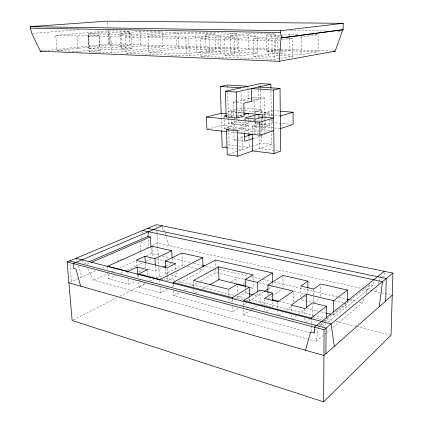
<?xml version="1.0" encoding="UTF-8"?>
<svg xmlns="http://www.w3.org/2000/svg" width="423" height="423" viewBox="0 0 423 423"><rect width="100%" height="100%" fill="white"/><g stroke="black" fill="none" stroke-linecap="round" stroke-linejoin="round"><path stroke-width="0.32" stroke-dasharray="2.12 1.59" d="M311.196 331.68L311.201 323.875M311.201 323.225L311.206 319.323M312.518 315.928L312.534 304.179M313.723 302.186L313.739 295.614M313.739 294.953L313.75 289.036M280.623 53.848L301.62 54.604L318.101 51.712L318.154 34.744L312.216 34.633M320.74 296.343L320.793 285.324M325.335 321.58L326.345 320.766L326.36 318.789M332.282 314.654L333.541 314.971L333.562 313.02M333.541 314.971L347.235 303.936L347.251 302.672M384.311 272.608L384.206 276.441L380.811 275.733L380.245 277.562M140.203 250.834L141.277 241.924M141.731 238.107L142.038 235.563M142.345 233.02L142.498 231.746M327.978 322.104L373.007 285.536L373.588 281.068M87.799 268.684L93.642 280.148L316.224 341.372L318.138 328.671M375.888 291.6L377.216 287.328M378.352 283.669L378.918 281.834M379.108 281.226L380.055 278.175M332.811 327.534L362.463 302.799L364.224 298.31M365.995 293.811L369.543 284.779L373.007 285.536M316.224 341.372L324.267 334.662M324.769 334.244L326.276 332.986M326.778 332.568L330.797 329.21M322.347 326.672L325.932 323.764M313.21 331.352L314.728 330.13M315.235 329.723L316.245 328.909M318.265 327.28L319.777 326.059M320.285 325.652L323.315 323.209M319.101 325.276L323.732 321.559M324.245 321.142L369.543 284.779M306.437 321.924L309.985 319.185M291.785 319.127L296.507 315.621M298.606 314.062L304.904 309.387M313.723 302.842L319.735 298.384M278.979 315.251L282.717 312.586M285.922 310.297L291.796 306.099M305.871 296.047L300.769 299.69L311.873 302.392M266.464 311.492L270.191 308.927M243.431 302.556L243.722 314.818L249.771 310.799M250.321 310.434L251.971 309.34M252.52 308.975L256.92 306.051M268.076 298.643L271.825 296.153M272.359 295.799L281.993 289.395M173.541 290.707L173.79 295.809L232.872 311.703L238.403 308.145M242.559 305.464L246.694 302.799M248.904 301.377L263.83 291.759M268.341 288.851L272.671 286.059M230.762 302.006L235.209 299.235M235.764 298.892L253.287 287.968L253.139 280.729M242.702 284.468L244.346 283.479M244.896 283.146L248.179 281.163M231.281 281.697L237.932 277.805M195.664 292.853L199.074 290.918M202.485 288.978L208.735 285.43M173.79 295.809L179.558 292.626M184.174 290.083L187.638 288.169M191.677 285.943L198.022 282.442M200.333 281.168L215.91 272.576L243.971 279.243M138.739 281.945L139.056 287.154L160.476 292.928L167.397 289.232M172.008 286.768L175.471 284.917M179.505 282.76L203.146 270.128L203.045 267.51M160.724 278.889L167.635 280.661L176.227 276.193L176.047 272.401M73.311 319.867L116.922 297.818M119.868 296.327L145.211 283.516M149.922 281.131L154.046 279.048M156.404 277.853L159.355 276.362L162.554 277.176M139.056 287.154L145.951 283.664M165.557 268.325L165.827 273.596L182.419 265.189L184.93 265.787M108.166 273.85L108.531 278.921L128.677 284.351L135.614 280.925M148.129 269.171L155.632 271.048L162.548 267.632M166.006 265.924L172.346 262.794M138.607 271.931L143.286 269.673M108.531 278.921L115.706 275.547M120.486 273.3L123.479 271.899M127.064 270.212L142.609 262.91M146.194 261.224L151.571 258.696M93.642 280.148L107.955 273.544M111.535 271.894L116.304 269.694M119.286 268.319L135.386 260.896M146.12 255.947L151.487 253.472L159.852 255.423M69.911 282.353L95.788 270.746M101.79 268.055L105.39 266.442M116.796 261.329L119.799 259.981M120.396 259.711L122.199 258.908M146.474 248.021L148.759 246.995L148.32 239.291M152.285 245.414L157.573 243.045L361.734 288.454M87.043 264.312L90.654 262.752M84.008 263.941L87.624 262.382M255 150.139L271.624 144.322L271.476 132.431M228.468 154.395L251.505 146.548M252.129 146.337L261.472 143.154L271.624 144.322M253.292 138.411L265.036 134.588M224.47 146.448L227.373 145.507M227.955 145.322L229.113 144.946L249.163 147.347L249.041 141.483M244.452 132.642L244.367 128.677L233.819 127.587L234.136 140.024L243.511 137.052M245.086 120.55L245.303 130.644L256.031 131.775L262.937 129.607L272.507 130.591M269.557 120.069L269.625 125.303L262.9 127.381L252.245 126.308L252.394 134.086M245.303 130.644L259.088 126.435L258.955 118.673M255.376 121.507L255.413 123.405L265.707 124.415L272.148 122.448L291.172 124.272M238.355 130.485L244.367 128.677M252.245 126.308L259.05 124.262M227.669 128.788L234.776 129.533L248.713 125.393L228.526 123.368L237.118 120.952M255.413 123.405L257.781 122.702M228.959 129.01L233.819 127.587M241.792 125.256L248.671 123.241L238.482 122.236L231.524 124.219L241.792 125.256L241.982 133.832M224.084 116.055L224.439 128.449L231.582 126.382L231.407 119.704M263.323 114.622L269.462 112.878L269.509 116.801M207.524 129.285L221.504 125.345L231.582 126.382M255.228 113.274L255.196 111.376L265.528 112.28L272 110.466L272.079 116.774M236.372 116.51L243.373 114.596M255.196 111.376L261.742 109.589L261.805 113.549M228.616 116.351L233.501 115.04L241.596 115.791M227.077 115.262L231.259 114.147L226.834 113.745M231.339 117.123L231.201 111.968L236.922 110.472M235.6 109.478L228.203 111.392L243.241 112.74M236.219 109.319L241.766 107.886L243.056 107.992M252.584 101.049L264.497 98.062L265.004 132.632M233.501 115.04L233.179 102.387L235.717 101.769M236.351 101.615L250.934 98.057M251.563 97.903L254.101 97.285L264.497 98.062M234.257 36.907L224.513 38.065L224.988 55.418L234.67 53.948L234.257 36.907L220.515 36.6L200.396 38.921L201.015 56.37L274.432 59.379L292.906 56.132L292.811 38.213L286.477 38.07M283.103 36.621L271.889 36.389L253.335 38.747L253.657 56.539L268.552 57.126L277.784 55.566L279.756 55.64M253.657 56.539L272.095 53.541L279.968 53.827M224.988 55.418L239.143 55.973L257.877 53.028L257.591 36.087L230.043 35.506L230.472 52.045L257.877 53.028M275.124 33.93L266.516 34.987L266.744 51.638L275.304 50.295L275.124 33.93L248.111 33.422L230.043 35.506M201.015 56.37L221.007 53.435L234.67 53.948M230.472 52.045L248.428 49.406L280.364 50.464M189.345 55.847L237.245 48.999L236.869 33.179L175.794 32.026L125.108 37.018L126.091 53.261L189.345 55.847L188.663 38.593L208.983 36.315L209.528 52.96L196.478 52.473L195.865 36.018L208.983 36.315M186.453 53.864L215.497 49.835L215.011 33.93L178.083 33.195L147.96 36.235L148.811 52.389L186.453 53.864L185.776 37.124L195.865 36.018M200.396 38.921L274.22 40.756L281.274 39.794M281.914 39.704L292.811 38.213M296.301 36.901L301.583 37.013L318.154 34.744M253.335 38.747L268.314 39.096L277.604 37.874L280.137 37.933M280.661 35.273L289.12 34.2L299.019 34.385M148.811 52.389L178.739 48.566L215.497 49.835M126.091 53.261L176.449 46.99L237.245 48.999M224.513 38.065L238.736 38.403L257.591 36.087M89.158 51.913L100.166 50.644L99.098 35.204L88.016 36.225L89.158 51.913L111.825 52.843L162.776 46.678L162.062 31.868L139.987 31.45L120.201 33.269L121.126 48.222L132.14 48.619L131.257 33.502L120.201 33.269M89.38 48.603L99.807 47.45L110.355 47.831L130.141 45.594L129.295 31.249L109.383 33.036L98.797 32.814L88.301 33.74L89.38 48.603L121.893 49.829L132.14 48.619M121.126 48.222L140.79 45.948L162.776 46.678M218.606 35.231L219.093 51.595L206.154 51.13L205.604 34.956L218.606 35.231L236.869 33.179M129.295 31.249L108.568 30.853L55.762 35.421L57.026 50.596L78.202 51.463L89.269 50.215L100.166 50.644M57.026 50.596L109.494 44.912L130.141 45.594M205.604 34.956L215.011 33.93M44.288 50.76L108.917 43.865L331.262 51.009M88.016 36.225L110.778 36.79L162.062 31.868M88.301 33.74L120.946 34.469L131.257 33.502M55.762 35.421L77.018 35.95L88.164 34.945L99.098 35.204M32.497 33.443L79.577 29.631M290.352 30.456L327.27 31.032M337.818 31.202L341.773 31.265M266.516 34.987L280.015 35.257M147.96 36.235L185.776 37.124M125.108 37.018L188.663 38.593M280.999 50.485L318.101 51.712M266.744 51.638L278.894 52.055M280.412 55.667L292.906 56.132M248.475 100.997L241.226 100.425L241.041 92.256M233.179 102.387L235.68 102.593M236.309 102.641L243.188 103.201M243.701 108.05L261.742 109.589M273.279 110.572L279.666 111.117M269.462 112.878L238.191 110.139L238.482 122.236M263.423 114.548L280.296 116.061M231.201 111.968L243.019 113.026M230.567 116.663L232.513 116.848M243.955 119.751L246.524 119.995M249.094 120.243L252.304 120.55M252.943 120.613L258.078 121.105M259.674 124.32L269.625 125.303M260.383 126.567L273.951 127.926M274.596 127.989L280.412 128.576M224.439 128.449L227.024 128.719M259.257 133.969L254.762 133.494L254.546 121.644M227.849 131.727L236.367 132.648M234.136 140.024L236.103 140.251M236.764 140.325L243.981 141.155M278.064 150.805L259.458 148.579L259.251 136.09M228.013 147.913L242.342 149.668L241.998 134.493M362.379 288.597L370.099 290.31M370.738 290.458L384.697 293.562M385.327 293.699L390.989 294.958M162.421 256.026L169.496 257.681M173.356 258.585L190.725 262.646M193.295 263.243L202.3 265.353M205.52 266.104L213.879 268.06M217.094 268.811L219.024 269.261M219.669 269.414L248.613 276.182M251.188 276.779L262.762 279.487M263.407 279.64L271.767 281.596M274.342 282.194L338.664 297.237M339.304 297.385L346.379 299.04M349.599 299.791L356.674 301.446M359.243 302.048L362.463 302.799M259.278 282.876L266.982 284.705M293.895 291.262L305.522 294.022M334.397 300.885L343.45 303.037M344.026 303.175L347.235 303.936M156.558 259.035L164.14 260.838M187.442 266.39L197.493 268.779M200.005 269.377L203.146 270.128M250.109 287.196L253.287 287.968M248.645 293.625L245.477 292.838L245.435 290.929M254.339 295.043L257.507 295.836L257.443 292.626M279.471 301.483L290.865 304.322M306.479 308.219L318.44 311.201M320.957 311.83L325.99 313.083M165.827 273.596L168.888 274.358M171.331 274.971L176.227 276.193M165.753 277.99L174.715 280.264M177.914 281.078L234.236 295.386M236.795 296.037L245.118 298.152M247.677 298.802L312.957 315.389M313.596 315.553L323.838 318.154M326.397 318.805L333.44 320.592M335.999 321.242L355.838 326.286M356.478 326.445L390.403 335.064M243.172 299.325L237.425 297.855L237.377 295.92M245.726 299.976L249.554 300.954L249.501 298.352M312.512 317.229L322.575 319.804M323.204 319.962L326.345 320.766M141.874 274.062L160.095 278.731M138.533 279.947L140.959 280.581M243.722 314.818L310.556 332.806M75.987 258.273L76.785 260.758M78.387 265.739L81.983 276.938M82.215 260.452L83.209 263.577M168.719 245.525L164.891 230.614L162.569 230.128L162.416 227.066M321.766 322.76L322.252 326.022M69.943 264.153L71.429 281.67M151.096 248.301L151.487 253.472M77.018 35.95L78.202 51.463M88.164 34.945L89.269 50.215M107.971 30.636L108.917 43.865M107.622 266.252L107.897 270.048M98.797 32.814L99.807 47.45M109.383 33.036L110.355 47.831M108.568 30.853L109.494 44.912M107.363 22.393L107.648 26.734M127.841 271.45L128.09 275.32M128.343 279.191L128.677 284.351M110.778 36.79L111.825 52.843M138.305 274.781L138.501 278.038M137.612 274.691L137.808 277.874M136.121 260.975L136.444 266.22M120.946 34.469L121.893 49.829M147.505 269.647L147.839 275.431M147.876 276.071L148.135 280.571M145.327 263.37L145.591 267.902M152.111 246.244L152.698 256.883M139.987 31.45L140.79 45.948M155.347 265.824L155.632 271.048M159.767 279.661L160.005 284.082M160.174 287.243L160.476 292.928M156.663 225.977L156.732 227.288M156.944 231.228L157.081 233.85M157.118 234.511L158.339 257.417M158.376 258.072L158.794 265.908M158.831 266.564L159.355 276.362M167.016 268.505L167.344 274.902M167.376 275.542L167.635 280.661M173.203 283.69L173.356 286.879M175.63 263.561L175.926 269.879M172.129 258.337L172.288 261.52M175.794 32.026L176.449 46.99M181.869 252.991L182.419 265.189M178.083 33.195L178.739 48.566M193.438 281.115L193.671 286.836M193.776 289.374L193.908 292.552M215.492 260.05L215.735 267.304M215.756 267.96L215.91 272.576M228.743 289.956L228.912 295.841M228.986 298.458L229.076 301.726M220.515 36.6L221.007 53.435M221.176 114.189L221.282 117.689M221.292 118.149L221.647 130.03M227.505 85.636L227.611 89.591M227.68 92.225L228.663 128.47M228.684 129.131L229.113 144.946M232.523 298.913L232.629 302.752M232.735 306.59L232.872 311.703M237.113 285.604L237.308 293.34M234.458 117.028L234.776 129.533M241.766 107.886L241.94 115.669M241.956 116.32L242.03 119.566M245.351 287.117L245.377 288.386M238.736 38.403L239.143 55.973M247.936 86.974L248.174 98.728L258.638 99.532L258.437 87.672M248.47 113.211L248.534 116.415M248.587 118.979L248.613 120.264M248.624 120.904L248.872 133.012M248.951 136.92L248.988 138.876M245.028 118.022L245.07 119.915M253.023 274.802L253.128 280.068M248.111 33.422L248.428 49.406M259.981 290.067L260.219 303.857L272.861 307.093L272.787 301.393M255.804 119.037L255.836 120.946M255.852 121.586L256.031 131.775M255.286 116.441L255.307 117.71M254.101 97.285L254.392 113.084M254.45 116.373L254.477 117.694M254.487 118.35L254.535 120.983M262.741 117.039L262.789 120.18M262.799 120.809L262.937 129.607M261.879 118.17L261.922 120.809M264.639 298.458L264.74 304.883M264.782 307.452L264.83 310.667M260.536 84.87L260.568 86.831M260.579 87.487L260.61 89.454M260.621 90.11L261.134 122.199M261.144 122.855L261.345 135.297M261.356 135.952L261.472 143.154M265.528 112.28L265.586 116.114M265.596 116.748L265.633 119.307M265.67 121.861L265.707 124.415M268.002 293.462L268.029 295.402M271.889 36.389L272.095 53.541M272.111 119.297L272.148 122.448M270.953 90.813L271.275 116.579M271.307 119.217L271.466 131.77M272.639 283.436L272.655 284.748M268.314 39.096L268.552 57.126M277.758 302.387L277.832 308.875M277.837 309.525L277.895 314.717M274.22 40.756L274.432 59.379M282.945 275.458L283.056 287.429M280.777 48.233L280.814 52.124L289.226 50.755L289.136 36.743M277.604 37.874L277.784 55.566M293.329 292.409L293.382 302.313M291.167 305.094L291.209 311.651M291.23 314.929L291.246 317.551M289.12 34.2L289.131 36.108M301.583 37.013L301.62 54.604M300.737 287.323L300.764 297.089M304.898 308.526L304.909 315.495M304.914 318.033L304.914 321.2M307.912 288.814L307.912 293.308"/><path stroke-width="0.63" d="M311.206 319.323L311.206 318.022L326.44 306.257L326.366 318.128M323.648 401.85L324.06 329.713L392.919 273.089L156.589 224.661L67.104 261.974L72.132 320.465L323.648 401.85L391.042 335.228L392.919 273.089M325.932 353.718L326.101 328.037L69.663 260.906M333.573 311.719L333.673 300.674L347.431 290.051L347.267 301.414M343.127 29.726L343.201 23.318L107.283 21.15L30.081 26.654L31.841 33.496L40.37 51.178L279.117 61.309L335.217 51.135L342.82 29.721L343.127 29.726L281.068 37.922L279.117 61.309M385.665 301.049L386.294 278.54L147.701 228.367M88.83 261.863L147.897 236.441L148.468 231.714M379.23 306.723L382.503 281.655L142.651 230.477M305.559 350.265L310.598 332.103L314.405 333.123L314.416 327.169L384.343 271.328M392.253 295.238L323.912 355.5L68.896 282.807M333.673 300.674L306.469 294.212L291.167 305.094L304.898 308.526L312.539 302.873L326.44 306.257M307.912 288.169L307.907 281.11L300.732 286.017L313.75 289.036L320.798 284.023L347.431 290.051M272.777 300.758L272.682 293.16L264.639 298.458L277.752 301.736L293.324 291.087L267.881 285.044L267.992 292.811M264.38 291.399L267.796 289.2M267.881 285.044L282.945 275.458L307.907 281.11M173.203 283.69L173.139 282.416L232.486 297.633L249.263 287.286L249.475 297.046M245.335 286.477L245.176 279.487L257.258 282.353L272.507 272.946L272.624 282.125M245.176 279.487L253.023 274.802L218.554 266.813L193.411 280.481L228.721 289.306L237.081 284.314L249.263 287.286M209.871 284.785L218.966 279.619L245.657 286.117M173.139 282.416L215.492 260.05L272.507 272.946M203.024 266.86L202.68 257.707L159.767 279.661L138.263 274.13L147.505 269.647L137.147 267.056L127.841 271.45L107.622 266.252L152.111 246.244L171.759 250.702L172.103 257.702M163.701 267.061L165.43 266.21M165.525 267.664L165.187 261.076L181.869 252.991L202.68 257.707M165.187 261.076L175.63 263.561L166.985 267.865L136.084 260.319L144.915 256.253L154.95 258.643L171.759 250.702M91.257 262.487L150.239 236.954L151.022 247.27M162.353 225.84L73.158 263.571L73.565 268.436L76.008 269.091L80.619 286.149M252.394 134.086L252.716 150.942L274.051 153.554L280.629 151.111L280.031 88.433L258.427 87.011M228.351 129.184L226.527 129.718L227.225 154.818L237.763 156.172L253.155 150.784M252.674 138.612L244.637 141.229L244.468 133.303M237.678 132.79L259.955 135.191L273.787 130.718M280.412 128.576L293.139 124.457L293.081 112.264L280.306 111.175M244.134 136.856L252.261 134.281M226.527 129.718L237.15 130.85L238.355 130.485M227.199 131.659L206.889 129.464L206.456 117.023L259.738 122.162L273.633 118.038L262.741 117.039L255.804 119.037L245.028 118.022L258.881 114.141L258.945 118.022M280.296 116.061L293.081 112.264M270.916 88.169L270.868 84.209L260.515 83.558L225.454 91.252L226.173 117.007L236.838 118.022L244.092 116.018L243.812 103.249L251.96 101.208M244.013 114.427L248.47 113.211M226.479 115.421L224.084 116.055L226.68 116.299M206.456 117.023L221.15 113.221L226.205 113.687M251.77 101.256L251.526 88.571L273.306 90.041L280.031 88.433M225.454 91.252L236.208 92.024L270.868 84.209M221.155 113.528L220.357 86.461L227.484 84.975L247.926 86.324M281.068 37.922L342.82 29.721M30.081 26.654L280.592 30.668L343.201 23.318M40.37 51.178L42.332 50.966M30.213 28.135L280.608 32.555L281.401 37.927M333.239 51.072L335.217 51.135M220.357 86.461L240.941 87.852M243.674 113.084L262.704 114.797L262.757 117.943M227.363 147.833L222.149 147.193L221.663 130.691M147.897 236.441L150.239 236.954M202.945 265.501L204.23 265.803M347.024 299.193L348.954 299.643M272.682 293.16L259.981 290.067L243.389 300.616L311.206 318.022M249.274 293.784L253.076 294.731M272.507 299.748L278.836 301.324M326.619 313.242L331.024 314.342M75.987 258.273L331.114 323.912L334.297 346.342M67.104 261.974L324.06 329.713M137.147 267.056L137.575 274.056M144.915 256.253L145.29 262.725M154.95 258.643L155.31 265.168M218.554 266.813L218.966 279.619M232.486 297.633L232.523 298.913M236.208 92.024L236.838 118.022M237.15 130.85L237.763 156.172M248.883 133.663L248.936 136.269M257.258 282.353L257.433 291.981M259.738 122.162L259.955 135.191M273.306 90.041L274.051 153.554M280.592 30.668L280.608 32.555M306.469 294.212L306.479 307.584"/></g></svg>
